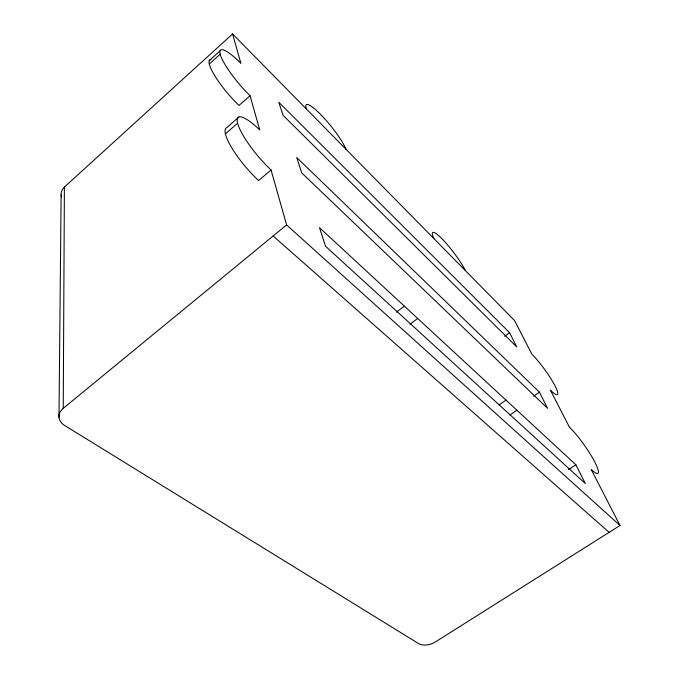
<?xml version="1.0" encoding="UTF-8"?>
<svg xmlns="http://www.w3.org/2000/svg" width="679" height="679" viewBox="0 0 679 679"><rect width="100%" height="100%" fill="white"/><g stroke="black" fill="none" stroke-linecap="round" stroke-linejoin="round"><path stroke-width="1.02" d="M63.24 408.342L64.403 187.073L232.566 33.95L514.597 320.615L531.801 354.031A28.128 4.464 53.9 0 1 555.066 385.918A28.128 4.464 53.9 0 1 550.372 390.128L569.452 427.21A30.852 5.177 54.7 0 1 594.829 462.102A30.852 5.177 54.7 0 1 591.239 469.545L620.02 525.478L435.366 641.961A12.307 6.968 -16.7 0 1 418.756 643.692L64.658 425.487A16.941 12.137 -2.1 0 1 63.24 408.342L286.606 224.936L271.065 170.005A41.58 9.54 50.2 0 1 237.777 123.765A41.58 9.54 50.2 0 1 259.709 129.867L250.042 95.697A37.837 7.613 49.8 0 1 220.276 54.558A37.837 7.613 49.8 0 1 240.858 63.266L232.566 33.95M58.98 417.246L61.118 194.932M209.2 60.728L219.996 50.917M209.285 64.013L220.166 54.142M250.042 95.697L238.974 105.449A37.684 8.038 49.6 0 1 214.751 75.7A37.684 8.038 49.6 0 1 210.855 59.413M238.881 117.017L226.888 127.533A41.385 10.066 50.1 0 0 231.726 147.759A41.385 10.066 50.1 0 0 258.623 180.538L271.065 170.005M225.411 133.865L237.616 123.188M396.417 312.187L404.378 306.153M410.074 324.18L417.687 318.468M504.692 336.309L509.632 332.744L516.727 346.884L283.016 115.252L278.806 102.257L509.632 332.744M499.099 404.947L505.991 400.126M533.762 396.112L539.449 392.165L547.546 408.291L301.714 172.873L296.74 157.545L539.449 392.165M510.056 414.954L516.897 410.209M568.527 469.639L575.894 464.776L585.298 483.524L325.504 246.214L319.478 227.643L575.894 464.776M273.145 235.995L609.139 532.344M286.606 224.936L620.02 525.478M306.484 109.081A31.921 5.687 51 0 1 320.632 114.471A31.921 5.687 51 0 1 345.976 149.227M433.898 238.592A28.119 4.583 52.7 0 1 442.207 239A28.119 4.583 52.7 0 1 465.327 270.539M61.45 196.834A13.062 10.94 5.9 0 1 64.403 187.073"/></g></svg>
